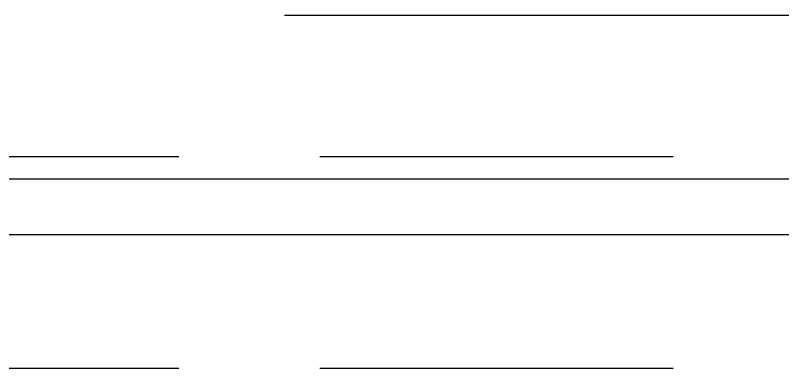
# Model space of a CAD drawing. Extents: x -1899985 to -450366, y 556196 to 2151267.
# Drawn here: x -650746 to -650202, y 577357 to 577607 of the extents above; entities that cross this region are included whole.
import ezdxf

# ---------------------------------------------------------------- set-up
doc = ezdxf.new("R2010")
doc.units = 0
doc.header["$LTSCALE"] = 1000
doc.header["$MEASUREMENT"] = 0
doc.linetypes.add('__DASH', pattern=[0.35, 0.25, -0.1])
doc.linetypes.add('DASH', pattern=[0.35, 0.25, -0.1])
for name, color, linetype in [('A-LIN-V', 9, 'Continuous'), ('FHSGH10105-主梁-06', 7, 'Continuous'), ('S-SB', 21, 'Continuous')]:
    doc.layers.add(name, color=color, linetype=linetype)
doc.layers.add('A-加建区域', color=47, linetype='Continuous', plot=False)

# ---------------------------------------------------------------- blocks, each defined once
blk = doc.blocks.new('w432424324')
at = {"layer": 'A-加建区域', "linetype": 'DASH'}
for points in [[(-750464.66, 577507.45), (-768794.66, 577507.45)], [(-750464.66, 577357.45), (-768794.66, 577357.45)]]:
    blk.add_lwpolyline(points, dxfattribs=at)
blk = doc.blocks.new('吊车5')
at = {"layer": 'FHSGH10105-主梁-06', "color": 3, "linetype": 'Continuous'}
for p, q in [((1555503.32, -79766.34), (1563769.29, -79766.34)), ((1555299.54, -79805.62), (1563769.29, -79805.62))]:
    blk.add_line(p, q, dxfattribs=at)
blk = doc.blocks.new('w42432')
at = {"layer": 'S-SB'}
blk.add_blockref('吊车5', (-2227912.34, 657258.07), dxfattribs=at)

msp = doc.modelspace()

# ---------------------------------------------------------------- linework, layer by layer
at = {"layer": 'A-加建区域', "linetype": '__DASH', "ltscale": 2}
msp.add_line((-592655, 577607.45), (-684013.93, 577607.45), dxfattribs=at)

# ---------------------------------------------------------------- block references
at = {"layer": 'A-LIN-V'}
for name, p in [('w432424324', (113484.66, 0)), ('w42432', (17950, 0))]:
    msp.add_blockref(name, p, dxfattribs=at)

doc.saveas('drawing.dxf')
